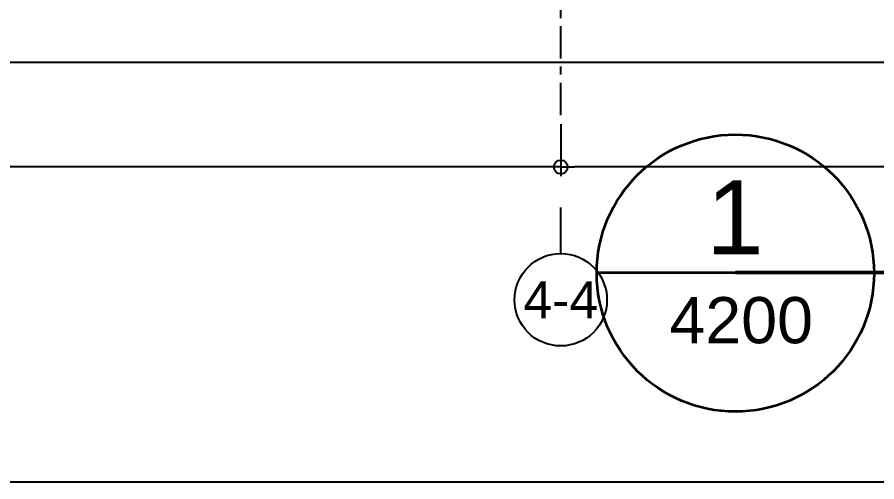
# Model space of a CAD drawing. Header units: millimetres. Extents: x 663313 to 1226001, y 1431724 to 1620898.
# Drawn here: x 852676 to 857326, y 1505819 to 1508335 of the extents above; entities that cross this region are included whole.
import ezdxf
from ezdxf.enums import TextEntityAlignment as Align

# ---------------------------------------------------------------- set-up
doc = ezdxf.new("R2010")
doc.units = ezdxf.units.MM
doc.linetypes.add('CENTER', pattern=[50.800000000000004, 31.75, -6.35, 6.35, -6.35])
doc.linetypes.add('TA_GL_000.70000', pattern=[1.925, 0.7, -0.175, 0.175, -0.175, 0.7])
doc.layers.add('000 - 0_HIDE_OBJ_FRAMING_DEF_SUB', color=7, linetype='Continuous', plot=False)
for name, color, linetype in [('000 - 0_SYM_DWG_GRID-BUBBLE_MAIN_COLOR_6', 7, 'Continuous'), ('000 - 0_SYM_DWG_GRIDLINE_MAIN_COLOR_251', 7, 'Continuous'), ('000 - 0_SYM_DWG_SLOPE-SYM_TEXT_COLOR_3', 7, 'Continuous'), ('000 - D I M', 7, 'Continuous'), ('000 - GRID', 7, 'CENTER'), ('_PP-Dim', 7, 'Continuous')]:
    doc.layers.add(name, color=color, linetype=linetype)
doc.styles.add('Arial', font='arial.ttf')
doc.styles.add('Arial_1', font='arial.ttf', dxfattribs={"height": 125})
doc.styles.add('Arial_2', font='arial.ttf', dxfattribs={"height": 299.9999999999999})
doc.styles.add('FAMELINE_FOR_CKST', font='arial.ttf')
doc.styles.add('TA', font='', dxfattribs={"height": 4.5})
doc.styles.get('TA').set_extended_font_data('Cordia New')
doc.dimstyles.new('DPA-DIM-3_0_T-T', dxfattribs={"dimscale": 304.8, "dimtxt": 1.004192322792293, "dimasz": 0.6561679790026247, "dimexe": 0.3280839895013123, "dimexo": 0.0625, "dimgap": 0.1640419947506562, "dimtad": 1, "dimdec": 0, "dimlfac": 304.8, "dimzin": 0, "dimdsep": 46, "dimtxsty": 'Arial_2', "dimblk1": 'OBLIQUE', "dimblk2": 'OBLIQUE', "dimsah": 1, "dimcen": 0.09, "dimdle": 0.6561679790026247, "dimclrd": 7, "dimclre": 7, "dimclrt": 7, "dimadec": 8, "dimazin": 0, "dimtfac": 1, "dimtdec": 4, "dimtix": 1, "dimtmove": 0, "dimatfit": 3, "dimfxl": 0.004305564166683888, "dimfxlon": 1, "dimtvp": 1, "dimtolj": 1, "dimtzin": 0, "dimarcsym": 2})
doc.dimstyles.new('FAMELINE-CKST_C-C', dxfattribs={"dimtxt": 0.3, "dimasz": 0.15, "dimexe": 0.1, "dimexo": 0.1, "dimgap": 0.05, "dimtad": 1, "dimzin": 0, "dimdsep": 46, "dimtxsty": 'FAMELINE_FOR_CKST', "dimblk": 'ORIGIN', "dimblk1": 'ORIGIN', "dimblk2": 'ORIGIN', "dimsah": 1, "dimcen": 0.1, "dimdle": 0.1, "dimclrd": 7, "dimclre": 7, "dimclrt": 7, "dimadec": 0, "dimazin": 0, "dimtfac": 1, "dimtix": 1, "dimtmove": 2, "dimatfit": 3, "dimfxl": 1, "dimtolj": 1, "dimtzin": 0, "dimlwd": -1, "dimlwe": -1, "dimarcsym": 0})

# ---------------------------------------------------------------- blocks, each defined once
blk = doc.blocks.new('A$Cbc3bdfda')
at = {"layer": 'Defpoints', "color": 7}
blk.add_lwpolyline([(0, -400), (775, -400), (775, 0), (0, 0)], close=True, dxfattribs=at)
blk = doc.blocks.new('DPA_AN_Callout - DPA_AN_Callout-24526195-ENT 4 ELE-2 sheet')
at = {"layer": '000 - 0_HIDE_OBJ_FRAMING_DEF_SUB', "color": 7, "lineweight": 50}
blk.add_line((-142624.8571805244, 99346.9431552554), (-138505.3157494544, 99346.9431552554), dxfattribs=at)
blk = doc.blocks.new('_Oblique')
at = {"color": 7, "linetype": 'ByBlock', "lineweight": -2}
blk.add_line((-0.5, -0.5), (0.5, 0.5), dxfattribs=at)
blk = doc.blocks.new('*D3582')
at = {"layer": '000 - 0_HIDE_OBJ_FRAMING_DEF_SUB', "color": 7, "lineweight": -2, "transparency": 16777216}
for p, q in [((-48699.78225656971, -73.44123106986513), (-48699.78225656971, -815.2980676097504)), ((-20810.00474253995, -142.2580773180787), (-20810.00474253995, -815.2980676097504)), ((-20610.00474253995, -715.2980676097504), (-48899.78225656971, -715.2980676097504))]:
    blk.add_line(p, q, dxfattribs=at)
at = {"layer": 'Defpoints', "color": 7, "transparency": 16777216}
for p in [(-48699.78225656971, -54.39123106986517), (-20810.00474253995, -123.2080773180787), (-48699.78225656971, -715.2980676097504)]:
    blk.add_point(p, dxfattribs=at)
at = {"layer": '000 - 0_HIDE_OBJ_FRAMING_DEF_SUB', "color": 7, "lineweight": -2, "transparency": 16777216, "xscale": 200, "yscale": 200, "zscale": 200, "rotation": 180}
blk.add_blockref('_Oblique', (-48699.78225656971, -715.2980676097504), dxfattribs=at)
at = {"layer": '000 - 0_HIDE_OBJ_FRAMING_DEF_SUB', "color": 7, "lineweight": -2, "transparency": 16777216, "xscale": 200, "yscale": 200, "zscale": 200}
blk.add_blockref('_Oblique', (-20810.00474253995, -715.2980676097504), dxfattribs=at)
at = {"layer": '000 - 0_HIDE_OBJ_FRAMING_DEF_SUB', "color": 7, "transparency": 16777216, "insert": (-34754.89349955483, -512.126171293243), "char_height": 299.9999999999999, "width": 1384.413524249304, "attachment_point": 5, "style": 'Arial_2'}
blk.add_mtext('\\A1;8500804', dxfattribs=at)
blk = doc.blocks.new('*U4812')
at = {"layer": '000 - 0_SYM_DWG_GRID-BUBBLE_MAIN_COLOR_6', "color": 7}
blk.add_line((35.00000000000392, -2.140317916765165e-13), (30.00000000000392, -2.131436132568164e-13), dxfattribs=at)
blk.add_circle((39.99999998541665, -2.149199700962166e-13), 4.999999985412714, dxfattribs=at)
at = {"layer": '000 - 0_SYM_DWG_GRIDLINE_MAIN_COLOR_251', "color": 7, "linetype": 'ByBlock', "ltscale": 5}
blk.add_line((19.99999999999987, -1.485280471089071e-13), (-302.9999999999856, 1.649502500118681e-13), dxfattribs=at)
at = {"color": 7, "style": 'TA', "flags": 1}
blk.add_attdef('LOCATION', (5.999999999999999, -6.000000000000001), '', height=4.5, rotation=270, dxfattribs=at)
at = {"layer": '000 - 0_SYM_DWG_SLOPE-SYM_TEXT_COLOR_3', "color": 7, "style": 'Arial'}
blk.add_attdef('GRID-HEAD', text='', height=4.000000000000001, rotation=90.00000000000239, dxfattribs=at).set_placement((39.99999998541665, -2.123439870344063e-13), align=Align.MIDDLE_CENTER)
blk = doc.blocks.new('_Origin')
at = {"color": 7, "linetype": 'ByBlock', "lineweight": -2}
blk.add_line((0, 0), (-1, 0), dxfattribs=at)
blk.add_circle((0, 0), 0.5, dxfattribs=at)
blk = doc.blocks.new('*D5323')
at = {"layer": '000 - D I M', "color": 7, "transparency": 16777216}
for p, q in [((-12000, 100150.0000000005), (-12000, 99868.75000000047)), ((-3.061616997868383e-15, 100150.0000000007), (-2.028321261089229e-14, 99868.75000000047)), ((-75.00000000000001, 99918.75000000047), (-11925, 99918.75000000047))]:
    blk.add_line(p, q, dxfattribs=at)
at = {"layer": 'Defpoints', "color": 7, "transparency": 16777216}
for p in [(-12000, 100200.0000000005), (0, 100200.0000000007), (-12000, 99918.75000000047)]:
    blk.add_point(p, dxfattribs=at)
at = {"layer": '000 - D I M', "color": 7, "transparency": 16777216, "xscale": 75, "yscale": 75, "zscale": 75, "rotation": 180}
blk.add_blockref('_Origin', (-12000, 99918.75000000047), dxfattribs=at)
at = {"layer": '000 - D I M', "color": 7, "transparency": 16777216, "xscale": 75, "yscale": 75, "zscale": 75}
blk.add_blockref('_Origin', (-1.722159561302391e-14, 99918.75000000047), dxfattribs=at)
at = {"layer": '000 - D I M', "color": 7, "transparency": 16777216, "insert": (-6000, 100020.3359481587), "char_height": 150, "attachment_point": 5, "style": 'FAMELINE_FOR_CKST'}
blk.add_mtext('\\A1;12000', dxfattribs=at)
blk = doc.blocks.new('*D5324')
at = {"layer": '000 - D I M', "color": 7, "transparency": 16777216}
for p, q in [((-23100, 100150.0000000005), (-23100, 99868.75000000047)), ((-12000, 100150.0000000005), (-12000, 99868.75000000047)), ((-12075, 99918.75000000047), (-23025, 99918.75000000047))]:
    blk.add_line(p, q, dxfattribs=at)
at = {"layer": 'Defpoints', "color": 7, "transparency": 16777216}
for p in [(-23100, 100200.0000000005), (-12000, 100200.0000000005), (-23100, 99918.75000000047)]:
    blk.add_point(p, dxfattribs=at)
at = {"layer": '000 - D I M', "color": 7, "transparency": 16777216, "xscale": 75, "yscale": 75, "zscale": 75, "rotation": 180}
blk.add_blockref('_Origin', (-23100, 99918.75000000047), dxfattribs=at)
at = {"layer": '000 - D I M', "color": 7, "transparency": 16777216, "xscale": 75, "yscale": 75, "zscale": 75}
blk.add_blockref('_Origin', (-12000, 99918.75000000047), dxfattribs=at)
at = {"layer": '000 - D I M', "color": 7, "transparency": 16777216, "insert": (-17550, 100020.3359481587), "char_height": 150, "attachment_point": 5, "style": 'FAMELINE_FOR_CKST'}
blk.add_mtext('\\A1;11100', dxfattribs=at)
blk = doc.blocks.new('A$Cc320a9d8')
at = {"layer": '000 - 0_HIDE_OBJ_FRAMING_DEF_SUB', "color": 7, "lineweight": 35}
blk.add_line((-37420.17498010793, -1853.056844744642), (-35920.18530196627, -1853.056844744642), dxfattribs=at)
blk.add_circle((-36670.1801410371, -1855.839175985457), 750, dxfattribs=at)
at = {"layer": '000 - 0_HIDE_OBJ_FRAMING_DEF_SUB', "color": 7}
blk.add_blockref('DPA_AN_Callout - DPA_AN_Callout-24526195-ENT 4 ELE-2 sheet', (105954.6770394873, -101200.0000000001), dxfattribs=at)
at = {"layer": '000 - 0_HIDE_OBJ_FRAMING_DEF_SUB', "color": 7, "lineweight": 9, "attachment_point": 1}
for s, insert, char_height, width, style in [('1', (-36827.47915554908, -1353.8775880209), 399.9999999999999, 376.7931249999999, 'Arial'), ('4200', (-37027.10968088941, -1985.514095421691), 249.9999999999999, 929.9574999999999, 'Arial_1')]:
    blk.add_mtext(s, dxfattribs=dict(at, insert=insert, char_height=char_height, width=width, style=style))
at = {"layer": '000 - 0_HIDE_OBJ_FRAMING_DEF_SUB', "color": 7}
dim = blk.add_linear_dim(base=(-48699.78225656971, -715.2980676097504), p1=(-20810.00474253995, -123.2080773180787), p2=(-48699.78225656971, -54.39123106986517), dimstyle='DPA-DIM-3_0_T-T', override={"dimpost": '<>', "dimclrd": 7, "dimclre": 7, "dimclrt": 7, "dimfxl": 27889.86241522908}, dxfattribs=at)
dim.commit()
dim.dimension.update_dxf_attribs({"geometry": '*D3582', "text_midpoint": (-34754.89349955483, -512.126171293243)})
blk = doc.blocks.new('W-1-PP18-ST_ENT4_REV00_20260601-021503_ELEVATION_2_DIMS')
at = {"layer": '000 - GRID', "color": 7, "linetype": 'TA_GL_000.70000', "xscale": 50, "yscale": 50, "zscale": 50, "rotation": 270}
blk.add_blockref('*U4812', (-12000, 101200.0000000005), dxfattribs=at).add_auto_attribs({'GRID-HEAD': '4-4'})
at = {"layer": '000 - D I M', "color": 7}
for base, p1, p2, picture, middle in [((-23100, 99918.75000000047), (-12000, 100200.0000000005), (-23100, 100200.0000000005), '*D5324', (-17550, 100020.3359481587)), ((-12000, 99918.75000000047), (0, 100200.0000000007), (-12000, 100200.0000000005), '*D5323', (-6000, 100020.3359481587))]:
    dim = blk.add_linear_dim(base=base, p1=p1, p2=p2, dimstyle='FAMELINE-CKST_C-C', override={"dimscale": 500, "dimdec": 0, "dimlfac": 1, "dimclrd": 7, "dimclre": 7, "dimclrt": 7}, dxfattribs=at)
    dim.commit()
    dim.dimension.update_dxf_attribs({"geometry": picture, "text_midpoint": middle})

msp = doc.modelspace()

# ---------------------------------------------------------------- block references
at = {"color": 7}
msp.add_blockref('W-1-PP18-ST_ENT4_REV00_20260601-021503_ELEVATION_2_DIMS', (867616.0065335924, 1407605.00114329), dxfattribs=at)
at = {"layer": '_PP-Dim', "color": 7, "xscale": 50, "yscale": 50, "zscale": 50}
msp.add_blockref('A$Cbc3bdfda', (837862.5634017129, 1525819.113591482), dxfattribs=at)

# ---------------------------------------------------------------- next in the draw order: block references
at = {"color": 7}
msp.add_blockref('A$Cc320a9d8', (893230.792855222, 1508805.00114329), dxfattribs=at)

doc.saveas('drawing.dxf')
